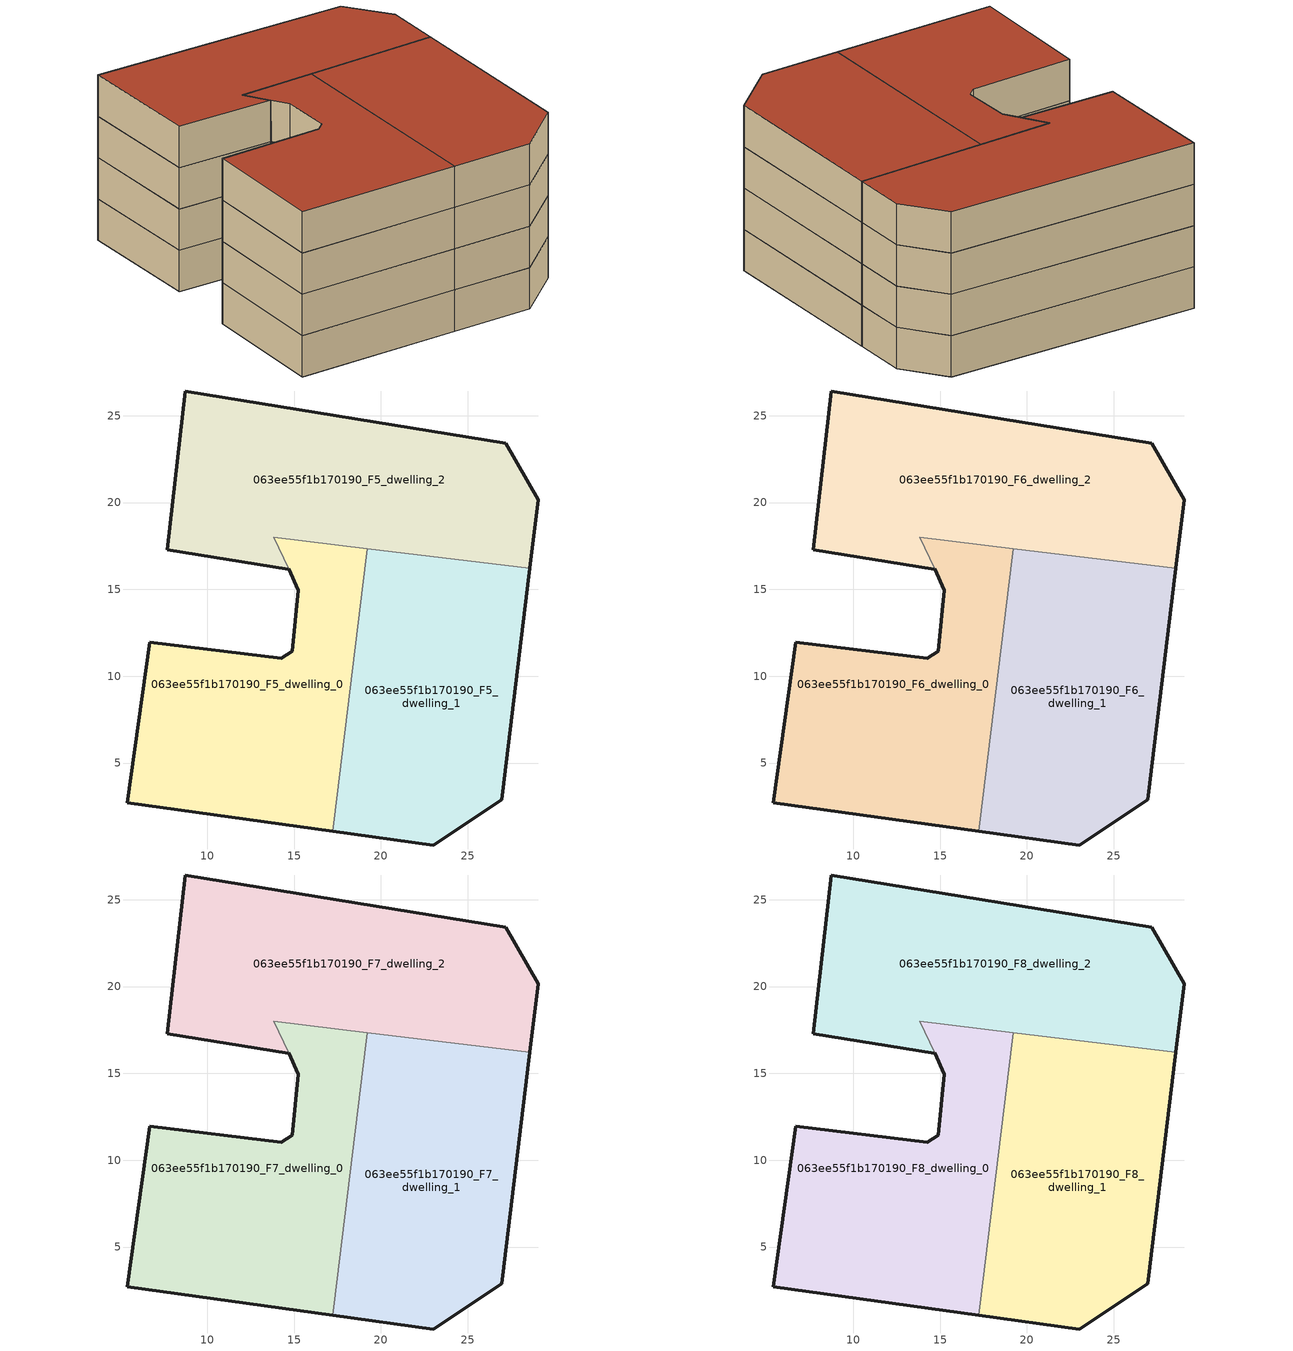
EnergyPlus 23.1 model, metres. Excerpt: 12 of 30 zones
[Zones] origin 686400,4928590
063ee55f1b170190_F5_dwelling_0
 floor to 063ee55f1b170190_F4_dwelling_0 (EU_floor_Construction): 17.23,1.08 19.21,17.34 13.82,18 14.68,16.17 15.24,14.96 14.89,11.44 14.25,11.02 6.68,11.95 5.4,2.7 z15
 wall outside (EU_wall_Construction): 17.23,1.08 5.4,2.7 6.68,11.95 14.25,11.02 14.89,11.44 15.24,14.96 14.68,16.17 z15:18
 wall to 063ee55f1b170190_F5_dwelling_2 (EU_wall_Construction): 14.68,16.17 13.82,18 19.21,17.34 z15:18
 wall to 063ee55f1b170190_F5_dwelling_1 (EU_wall_Construction): 19.21,17.34 17.23,1.08 z15:18
063ee55f1b170190_F5_dwelling_1
 floor to 063ee55f1b170190_F4_dwelling_1 (EU_floor_Construction): 26.95,2.88 28.57,16.21 19.21,17.34 17.23,1.08 23.02,0.28 z15
 wall outside (EU_wall_Construction): 28.57,16.21 26.95,2.88 23.02,0.28 17.23,1.08 z15:18
 wall to 063ee55f1b170190_F5_dwelling_2 (EU_wall_Construction): 19.21,17.34 28.57,16.21 z15:18
063ee55f1b170190_F5_dwelling_2
 floor to 063ee55f1b170190_F4_dwelling_2 (EU_floor_Construction): 28.57,16.21 29.04,20.16 27.19,23.41 8.74,26.42 7.7,17.29 14.67,16.17 14.68,16.17 13.82,18 z15
 wall outside (EU_wall_Construction): 14.67,16.17 7.7,17.29 8.74,26.42 27.19,23.41 29.04,20.16 28.57,16.21 z15:18; 14.67,16.17,18 14.68,16.17,15 14.67,16.17,15
063ee55f1b170190_F6_dwelling_0
 floor to 063ee55f1b170190_F5_dwelling_0 (EU_floor_Construction): 17.23,1.08 19.21,17.34 13.82,18 14.68,16.17 15.24,14.96 14.89,11.44 14.25,11.02 6.68,11.95 5.4,2.7 z18
 wall outside (EU_wall_Construction): 17.23,1.08 5.4,2.7 6.68,11.95 14.25,11.02 14.89,11.44 15.24,14.96 14.68,16.17 z18:21
 wall to 063ee55f1b170190_F6_dwelling_2 (EU_wall_Construction): 14.68,16.17 13.82,18 19.21,17.34 z18:21
 wall to 063ee55f1b170190_F6_dwelling_1 (EU_wall_Construction): 19.21,17.34 17.23,1.08 z18:21
063ee55f1b170190_F6_dwelling_1
 floor to 063ee55f1b170190_F5_dwelling_1 (EU_floor_Construction): 26.95,2.88 28.57,16.21 19.21,17.34 17.23,1.08 23.02,0.28 z18
 wall outside (EU_wall_Construction): 28.57,16.21 26.95,2.88 23.02,0.28 17.23,1.08 z18:21
 wall to 063ee55f1b170190_F6_dwelling_2 (EU_wall_Construction): 19.21,17.34 28.57,16.21 z18:21
063ee55f1b170190_F6_dwelling_2
 floor to 063ee55f1b170190_F5_dwelling_2 (EU_floor_Construction): 28.57,16.21 29.04,20.16 27.19,23.41 8.74,26.42 7.7,17.29 14.67,16.17 14.68,16.17 13.82,18 z18
 wall outside (EU_wall_Construction): 14.67,16.17 7.7,17.29 8.74,26.42 27.19,23.41 29.04,20.16 28.57,16.21 z18:21; 14.67,16.17,21 14.68,16.17,18 14.67,16.17,18
063ee55f1b170190_F7_dwelling_0
 floor to 063ee55f1b170190_F6_dwelling_0 (EU_floor_Construction): 17.23,1.08 19.21,17.34 13.82,18 14.68,16.17 15.24,14.96 14.89,11.44 14.25,11.02 6.68,11.95 5.4,2.7 z21
 wall outside (EU_wall_Construction): 17.23,1.08 5.4,2.7 6.68,11.95 14.25,11.02 14.89,11.44 15.24,14.96 14.68,16.17 z21:24
 wall to 063ee55f1b170190_F7_dwelling_2 (EU_wall_Construction): 14.68,16.17 13.82,18 19.21,17.34 z21:24
 wall to 063ee55f1b170190_F7_dwelling_1 (EU_wall_Construction): 19.21,17.34 17.23,1.08 z21:24
063ee55f1b170190_F7_dwelling_1
 floor to 063ee55f1b170190_F6_dwelling_1 (EU_floor_Construction): 26.95,2.88 28.57,16.21 19.21,17.34 17.23,1.08 23.02,0.28 z21
 wall outside (EU_wall_Construction): 28.57,16.21 26.95,2.88 23.02,0.28 17.23,1.08 z21:24
 wall to 063ee55f1b170190_F7_dwelling_2 (EU_wall_Construction): 19.21,17.34 28.57,16.21 z21:24
063ee55f1b170190_F7_dwelling_2
 floor to 063ee55f1b170190_F6_dwelling_2 (EU_floor_Construction): 28.57,16.21 29.04,20.16 27.19,23.41 8.74,26.42 7.7,17.29 14.67,16.17 14.68,16.17 13.82,18 z21
 wall outside (EU_wall_Construction): 14.67,16.17 7.7,17.29 8.74,26.42 27.19,23.41 29.04,20.16 28.57,16.21 z21:24; 14.67,16.17,24 14.68,16.17,21 14.67,16.17,21
063ee55f1b170190_F8_dwelling_0
 floor to 063ee55f1b170190_F7_dwelling_0 (EU_floor_Construction): 17.23,1.08 19.21,17.34 13.82,18 14.68,16.17 15.24,14.96 14.89,11.44 14.25,11.02 6.68,11.95 5.4,2.7 z24
 wall outside (EU_wall_Construction): 17.23,1.08 5.4,2.7 6.68,11.95 14.25,11.02 14.89,11.44 15.24,14.96 14.68,16.17 z24:27
 wall to 063ee55f1b170190_F8_dwelling_2 (EU_wall_Construction): 14.68,16.17 13.82,18 19.21,17.34 z24:27
 wall to 063ee55f1b170190_F8_dwelling_1 (EU_wall_Construction): 19.21,17.34 17.23,1.08 z24:27
 roof outside (EU_roof_Construction): 19.21,17.34 17.23,1.08 5.4,2.7 6.68,11.95 14.25,11.02 14.89,11.44 15.24,14.96 14.68,16.17 13.82,18 z27
063ee55f1b170190_F8_dwelling_1
 floor to 063ee55f1b170190_F7_dwelling_1 (EU_floor_Construction): 26.95,2.88 28.57,16.21 19.21,17.34 17.23,1.08 23.02,0.28 z24
 wall outside (EU_wall_Construction): 28.57,16.21 26.95,2.88 23.02,0.28 17.23,1.08 z24:27
 wall to 063ee55f1b170190_F8_dwelling_2 (EU_wall_Construction): 19.21,17.34 28.57,16.21 z24:27
 roof outside (EU_roof_Construction): 28.57,16.21 26.95,2.88 23.02,0.28 17.23,1.08 19.21,17.34 z27
063ee55f1b170190_F8_dwelling_2
 floor to 063ee55f1b170190_F7_dwelling_2 (EU_floor_Construction): 28.57,16.21 29.04,20.16 27.19,23.41 8.74,26.42 7.7,17.29 14.67,16.17 14.68,16.17 13.82,18 z24
 wall outside (EU_wall_Construction): 14.67,16.17 7.7,17.29 8.74,26.42 27.19,23.41 29.04,20.16 28.57,16.21 z24:27; 14.67,16.17,27 14.68,16.17,24 14.67,16.17,24
 roof outside (EU_roof_Construction): 27.19,23.41 29.04,20.16 28.57,16.21 13.82,18 14.68,16.17 7.7,17.29 8.74,26.42 z27
[Building]
EU S2 Campaign: North Axis=0; Terrain=City; Solar Distribution=FullExterior
[Site:Location]
Bologna: Latitude=44.5; Longitude=11.25; Time Zone=1; Elevation=37
[SizingPeriod:WeatherFileDays]
AnnualSizingPeriod: Begin Month=1; Begin Day of Month=1; End Month=12; End Day of Month=31; Day of Week for Start Day=Monday; Use Weather File Daylight Saving Period=No; Use Weather File Rain and Snow Indicators=No
[MATERIAL]
EU_InternalMass_Material: Roughness=MediumRough; Thickness=0.1; Conductivity=1; Density=1800; Specific Heat=900; Thermal Absorptance=0.9; Solar Absorptance=0.7; Visible Absorptance=0.7
[MATERIAL:NOMASS] Roughness=MediumRough; Thermal Absorptance=0.9; Solar Absorptance=0.7; Visible Absorptance=0.7
Name | Thermal Resistance
EU_wall_NoMass | 0.779417
EU_roof_NoMass | 0.435466
EU_floor_NoMass | 0.588222
[CONSTRUCTION]
EU_wall_Construction: EU_wall_NoMass
EU_roof_Construction: EU_roof_NoMass
EU_floor_Construction: EU_floor_NoMass
EU_InternalMass_Construction: EU_InternalMass_Material
[ZONE] Type=1; Multiplier=1; Ceiling Height=autocalculate; Floor Area=autocalculate; Part of Total Floor Area=Yes
Name | Volume
063ee55f1b170190_F5_dwelling_0; 063ee55f1b170190_F6_dwelling_0; 063ee55f1b170190_F7_dwelling_0; 063ee55f1b170190_F8_dwelling_0 | 418.219
063ee55f1b170190_F5_dwelling_1; 063ee55f1b170190_F6_dwelling_1; 063ee55f1b170190_F7_dwelling_1; 063ee55f1b170190_F8_dwelling_1 | 448.837
063ee55f1b170190_F5_dwelling_2; 063ee55f1b170190_F6_dwelling_2; 063ee55f1b170190_F7_dwelling_2; 063ee55f1b170190_F8_dwelling_2 | 479.44
[INTERNALMASS] Construction=EU_InternalMass_Construction
Name | Zone or ZoneList | Surface Area
063ee55f1b170190_F5_dwelling_0_EU_InternalMass | 063ee55f1b170190_F5_dwelling_0 | 139.412
063ee55f1b170190_F5_dwelling_1_EU_InternalMass | 063ee55f1b170190_F5_dwelling_1 | 149.613
063ee55f1b170190_F5_dwelling_2_EU_InternalMass | 063ee55f1b170190_F5_dwelling_2 | 159.813
063ee55f1b170190_F6_dwelling_0_EU_InternalMass | 063ee55f1b170190_F6_dwelling_0 | 139.412
063ee55f1b170190_F6_dwelling_1_EU_InternalMass | 063ee55f1b170190_F6_dwelling_1 | 149.613
063ee55f1b170190_F6_dwelling_2_EU_InternalMass | 063ee55f1b170190_F6_dwelling_2 | 159.813
063ee55f1b170190_F7_dwelling_0_EU_InternalMass | 063ee55f1b170190_F7_dwelling_0 | 139.412
063ee55f1b170190_F7_dwelling_1_EU_InternalMass | 063ee55f1b170190_F7_dwelling_1 | 149.613
063ee55f1b170190_F7_dwelling_2_EU_InternalMass | 063ee55f1b170190_F7_dwelling_2 | 159.813
063ee55f1b170190_F8_dwelling_0_EU_InternalMass | 063ee55f1b170190_F8_dwelling_0 | 139.412
063ee55f1b170190_F8_dwelling_1_EU_InternalMass | 063ee55f1b170190_F8_dwelling_1 | 149.613
063ee55f1b170190_F8_dwelling_2_EU_InternalMass | 063ee55f1b170190_F8_dwelling_2 | 159.813
[OTHEREQUIPMENT] Fuel Type=Electricity; Design Level Calculation Method=Watts/Area; Power per Zone Floor Area=1; Fraction Latent=0; Fraction Radiant=0; Fraction Lost=0; Carbon Dioxide Generation Rate=0; EndUse Subcategory=EU_Step8_InternalGains
Name | Zone or ZoneList or Space or SpaceList | Schedule
EU_Step8_InternalGain_063ee55f1b170190_F5_dwelling_0_f000 | 063ee55f1b170190_F5_dwelling_0 | EU_Step8_GainSchedule_063ee55f1b170190_F5_dwelling_0_f000
EU_Step8_InternalGain_063ee55f1b170190_F5_dwelling_1_f000 | 063ee55f1b170190_F5_dwelling_1 | EU_Step8_GainSchedule_063ee55f1b170190_F5_dwelling_1_f000
EU_Step8_InternalGain_063ee55f1b170190_F5_dwelling_2_f000 | 063ee55f1b170190_F5_dwelling_2 | EU_Step8_GainSchedule_063ee55f1b170190_F5_dwelling_2_f000
EU_Step8_InternalGain_063ee55f1b170190_F6_dwelling_0_f000 | 063ee55f1b170190_F6_dwelling_0 | EU_Step8_GainSchedule_063ee55f1b170190_F6_dwelling_0_f000
EU_Step8_InternalGain_063ee55f1b170190_F6_dwelling_1_f000 | 063ee55f1b170190_F6_dwelling_1 | EU_Step8_GainSchedule_063ee55f1b170190_F6_dwelling_1_f000
EU_Step8_InternalGain_063ee55f1b170190_F6_dwelling_2_f000 | 063ee55f1b170190_F6_dwelling_2 | EU_Step8_GainSchedule_063ee55f1b170190_F6_dwelling_2_f000
EU_Step8_InternalGain_063ee55f1b170190_F7_dwelling_0_f000 | 063ee55f1b170190_F7_dwelling_0 | EU_Step8_GainSchedule_063ee55f1b170190_F7_dwelling_0_f000
EU_Step8_InternalGain_063ee55f1b170190_F7_dwelling_1_f000 | 063ee55f1b170190_F7_dwelling_1 | EU_Step8_GainSchedule_063ee55f1b170190_F7_dwelling_1_f000
EU_Step8_InternalGain_063ee55f1b170190_F7_dwelling_2_f000 | 063ee55f1b170190_F7_dwelling_2 | EU_Step8_GainSchedule_063ee55f1b170190_F7_dwelling_2_f000
EU_Step8_InternalGain_063ee55f1b170190_F8_dwelling_0_f000 | 063ee55f1b170190_F8_dwelling_0 | EU_Step8_GainSchedule_063ee55f1b170190_F8_dwelling_0_f000
EU_Step8_InternalGain_063ee55f1b170190_F8_dwelling_1_f000 | 063ee55f1b170190_F8_dwelling_1 | EU_Step8_GainSchedule_063ee55f1b170190_F8_dwelling_1_f000
EU_Step8_InternalGain_063ee55f1b170190_F8_dwelling_2_f000 | 063ee55f1b170190_F8_dwelling_2 | EU_Step8_GainSchedule_063ee55f1b170190_F8_dwelling_2_f000
[ZONEVENTILATION:DESIGNFLOWRATE] Schedule=EU_AlwaysOn; Design Flow Rate Calculation Method=AirChanges/Hour; Air Changes per Hour=0.712058; Ventilation Type=Natural; Fan Pressure Rise=0; Fan Total Efficiency=1; Constant Term Coefficient=1; Temperature Term Coefficient=0; Velocity Term Coefficient=0; Velocity Squared Term Coefficient=0; Minimum Indoor Temperature=-100; Maximum Indoor Temperature=100; Delta Temperature=-100; Minimum Outdoor Temperature=-100; Maximum Outdoor Temperature=100; Maximum Wind Speed=40
Name | Zone or ZoneList or Space or SpaceList
EU_ConstantAir_063ee55f1b170190_F5_dwelling_0 | 063ee55f1b170190_F5_dwelling_0
EU_ConstantAir_063ee55f1b170190_F5_dwelling_1 | 063ee55f1b170190_F5_dwelling_1
EU_ConstantAir_063ee55f1b170190_F5_dwelling_2 | 063ee55f1b170190_F5_dwelling_2
EU_ConstantAir_063ee55f1b170190_F6_dwelling_0 | 063ee55f1b170190_F6_dwelling_0
EU_ConstantAir_063ee55f1b170190_F6_dwelling_1 | 063ee55f1b170190_F6_dwelling_1
EU_ConstantAir_063ee55f1b170190_F6_dwelling_2 | 063ee55f1b170190_F6_dwelling_2
EU_ConstantAir_063ee55f1b170190_F7_dwelling_0 | 063ee55f1b170190_F7_dwelling_0
EU_ConstantAir_063ee55f1b170190_F7_dwelling_1 | 063ee55f1b170190_F7_dwelling_1
EU_ConstantAir_063ee55f1b170190_F7_dwelling_2 | 063ee55f1b170190_F7_dwelling_2
EU_ConstantAir_063ee55f1b170190_F8_dwelling_0 | 063ee55f1b170190_F8_dwelling_0
EU_ConstantAir_063ee55f1b170190_F8_dwelling_1 | 063ee55f1b170190_F8_dwelling_1
EU_ConstantAir_063ee55f1b170190_F8_dwelling_2 | 063ee55f1b170190_F8_dwelling_2
[HVACTEMPLATE:THERMOSTAT] Constant Heating Setpoint=20; Constant Cooling Setpoint=50
EU_HeatOnly_063ee55f1b170190_F6_dwelling_0; EU_HeatOnly_063ee55f1b170190_F6_dwelling_1; EU_HeatOnly_063ee55f1b170190_F6_dwelling_2; EU_HeatOnly_063ee55f1b170190_F7_dwelling_0; EU_HeatOnly_063ee55f1b170190_F7_dwelling_1; EU_HeatOnly_063ee55f1b170190_F7_dwelling_2; EU_HeatOnly_063ee55f1b170190_F8_dwelling_0; EU_HeatOnly_063ee55f1b170190_F8_dwelling_1; EU_HeatOnly_063ee55f1b170190_F8_dwelling_2
[HVACTEMPLATE:ZONE:IDEALLOADSAIRSYSTEM] System Availability Schedule=EU_AlwaysOn; Maximum Heating Supply Air Temperature=50; Minimum Cooling Supply Air Temperature=13; Maximum Heating Supply Air Humidity Ratio=0.0156; Minimum Cooling Supply Air Humidity Ratio=0.0077; Heating Limit=NoLimit; Cooling Limit=NoLimit; Heating Availability Schedule=EU_AlwaysOn; Cooling Availability Schedule=EU_CoolingOff; Dehumidification Control Type=ConstantSensibleHeatRatio; Cooling Sensible Heat Ratio=0.7; Dehumidification Setpoint=60; Humidification Control Type=None; Humidification Setpoint=30; Outdoor Air Method=None; Outdoor Air Flow Rate per Person=0.00944; Outdoor Air Flow Rate per Zone Floor Area=0; Outdoor Air Flow Rate per Zone=0; Demand Controlled Ventilation Type=None; Outdoor Air Economizer Type=NoEconomizer; Heat Recovery Type=None; Sensible Heat Recovery Effectiveness=0.7; Latent Heat Recovery Effectiveness=0.65
Name | Template Thermostat
063ee55f1b170190_F5_dwelling_0 | EU_HeatOnly_063ee55f1b170190_F5_dwelling_0
063ee55f1b170190_F5_dwelling_1 | EU_HeatOnly_063ee55f1b170190_F5_dwelling_1
063ee55f1b170190_F5_dwelling_2 | EU_HeatOnly_063ee55f1b170190_F5_dwelling_2
063ee55f1b170190_F6_dwelling_0 | EU_HeatOnly_063ee55f1b170190_F6_dwelling_0
063ee55f1b170190_F6_dwelling_1 | EU_HeatOnly_063ee55f1b170190_F6_dwelling_1
063ee55f1b170190_F6_dwelling_2 | EU_HeatOnly_063ee55f1b170190_F6_dwelling_2
063ee55f1b170190_F7_dwelling_0 | EU_HeatOnly_063ee55f1b170190_F7_dwelling_0
063ee55f1b170190_F7_dwelling_1 | EU_HeatOnly_063ee55f1b170190_F7_dwelling_1
063ee55f1b170190_F7_dwelling_2 | EU_HeatOnly_063ee55f1b170190_F7_dwelling_2
063ee55f1b170190_F8_dwelling_0 | EU_HeatOnly_063ee55f1b170190_F8_dwelling_0
063ee55f1b170190_F8_dwelling_1 | EU_HeatOnly_063ee55f1b170190_F8_dwelling_1
063ee55f1b170190_F8_dwelling_2 | EU_HeatOnly_063ee55f1b170190_F8_dwelling_2
[SIZING:ZONE] Zone Cooling Design Supply Air Temperature Input Method=SupplyAirTemperature; Zone Cooling Design Supply Air Temperature=13; Zone Heating Design Supply Air Temperature Input Method=SupplyAirTemperature; Zone Heating Design Supply Air Temperature=50; Zone Cooling Design Supply Air Humidity Ratio=0.008; Zone Heating Design Supply Air Humidity Ratio=0.008; Cooling Design Air Flow Method=DesignDay; Cooling Design Air Flow Rate=0; Cooling Minimum Air Flow per Zone Floor Area=0.000762; Cooling Minimum Air Flow=0; Cooling Minimum Air Flow Fraction=0.2; Heating Design Air Flow Method=DesignDay; Heating Design Air Flow Rate=0; Heating Maximum Air Flow per Zone Floor Area=0.002032; Heating Maximum Air Flow=0.141576; Heating Maximum Air Flow Fraction=0.3; Account for Dedicated Outdoor Air System=No; Dedicated Outdoor Air System Control Strategy=NeutralSupplyAir; Dedicated Outdoor Air Low Setpoint Temperature for Design=autosize; Dedicated Outdoor Air High Setpoint Temperature for Design=autosize; Zone Load Sizing Method=Sensible Load Only No Latent Load; Zone Latent Cooling Design Supply Air Humidity Ratio Input Method=HumidityRatioDifference; Zone Cooling Design Supply Air Humidity Ratio Difference=0.005; Zone Latent Heating Design Supply Air Humidity Ratio Input Method=HumidityRatioDifference; Zone Humidification Design Supply Air Humidity Ratio Difference=0.005
063ee55f1b170190_F5_dwelling_0; 063ee55f1b170190_F5_dwelling_1; 063ee55f1b170190_F5_dwelling_2; 063ee55f1b170190_F6_dwelling_0; 063ee55f1b170190_F6_dwelling_1; 063ee55f1b170190_F6_dwelling_2; 063ee55f1b170190_F7_dwelling_0; 063ee55f1b170190_F7_dwelling_1; 063ee55f1b170190_F7_dwelling_2; 063ee55f1b170190_F8_dwelling_0; 063ee55f1b170190_F8_dwelling_1; 063ee55f1b170190_F8_dwelling_2
[SCHEDULE:CONSTANT]
Name | Hourly Value
EU_AlwaysOn | 1
EU_CoolingOff | 0
[SCHEDULE:FILE] Column Number=1; Rows to Skip at Top=0; Number of Hours of Data=8760; Column Separator=Comma; Interpolate to Timestep=No; Minutes per Item=60; Adjust Schedule for Daylight Savings=Yes
Name | File
EU_Step8_GainSchedule_063ee55f1b170190_F5_dwelling_0_f000 | ../../schedules/063ee55f1b170190/063ee55f1b170190_F5_dwelling_0_f000_gain.csv
EU_Step8_GainSchedule_063ee55f1b170190_F5_dwelling_1_f000 | ../../schedules/063ee55f1b170190/063ee55f1b170190_F5_dwelling_1_f000_gain.csv
EU_Step8_GainSchedule_063ee55f1b170190_F5_dwelling_2_f000 | ../../schedules/063ee55f1b170190/063ee55f1b170190_F5_dwelling_2_f000_gain.csv
EU_Step8_GainSchedule_063ee55f1b170190_F6_dwelling_0_f000 | ../../schedules/063ee55f1b170190/063ee55f1b170190_F6_dwelling_0_f000_gain.csv
EU_Step8_GainSchedule_063ee55f1b170190_F6_dwelling_1_f000 | ../../schedules/063ee55f1b170190/063ee55f1b170190_F6_dwelling_1_f000_gain.csv
EU_Step8_GainSchedule_063ee55f1b170190_F6_dwelling_2_f000 | ../../schedules/063ee55f1b170190/063ee55f1b170190_F6_dwelling_2_f000_gain.csv
EU_Step8_GainSchedule_063ee55f1b170190_F7_dwelling_0_f000 | ../../schedules/063ee55f1b170190/063ee55f1b170190_F7_dwelling_0_f000_gain.csv
EU_Step8_GainSchedule_063ee55f1b170190_F7_dwelling_1_f000 | ../../schedules/063ee55f1b170190/063ee55f1b170190_F7_dwelling_1_f000_gain.csv
EU_Step8_GainSchedule_063ee55f1b170190_F7_dwelling_2_f000 | ../../schedules/063ee55f1b170190/063ee55f1b170190_F7_dwelling_2_f000_gain.csv
EU_Step8_GainSchedule_063ee55f1b170190_F8_dwelling_0_f000 | ../../schedules/063ee55f1b170190/063ee55f1b170190_F8_dwelling_0_f000_gain.csv
EU_Step8_GainSchedule_063ee55f1b170190_F8_dwelling_1_f000 | ../../schedules/063ee55f1b170190/063ee55f1b170190_F8_dwelling_1_f000_gain.csv
EU_Step8_GainSchedule_063ee55f1b170190_F8_dwelling_2_f000 | ../../schedules/063ee55f1b170190/063ee55f1b170190_F8_dwelling_2_f000_gain.csv
